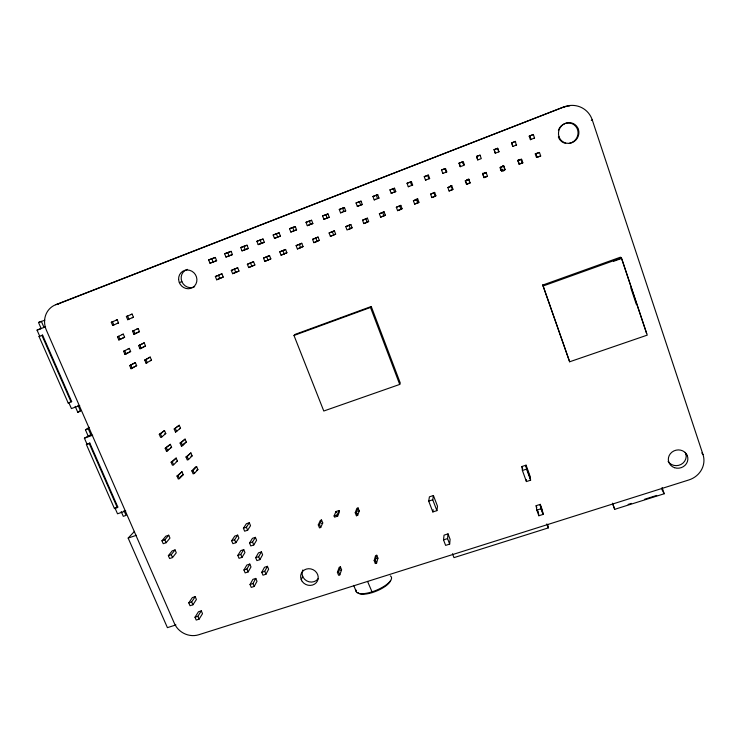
<?xml version="1.0" encoding="UTF-8"?>
<svg xmlns="http://www.w3.org/2000/svg" width="741" height="741" viewBox="0 0 741 741"><rect width="100%" height="100%" fill="white"/><g stroke="black" fill="none" stroke-linecap="round" stroke-linejoin="round"><path stroke-width="1.11" d="M449.657 544.107L450.102 539.318L448.027 533.872L444.044 535.15L443.516 539.874L445.619 545.385L449.657 544.107L447.555 538.587L448.027 533.872M483.993 177.655L482.808 173.987L486.216 172.681L487.448 176.33L483.993 177.655L482.808 173.987M436.894 510.632L437.505 506.242L433.42 495.516L429.419 496.831L428.706 501.111L432.846 511.948L436.894 510.632L432.753 499.786L433.42 495.516M432.846 511.948L433.17 509.743M482.984 173.125L482.882 173.635L486.207 172.366M376.585 563.141L377.929 558.186L376.771 555.259L375.548 555.648L374.177 560.576L375.354 563.53L376.585 563.141L375.409 560.177L376.771 555.259M375.354 563.53L375.891 561.548M372.334 592.596L367.564 581.416M339.813 574.859L341.592 569.792L340.425 566.893L339.221 567.273L337.405 572.311L338.591 575.248L339.813 574.859L338.628 571.922L340.425 566.893M357.671 515.338L359.255 510.929L358.079 507.955L356.856 508.354L355.235 512.735L356.43 515.745L357.671 515.338L356.477 512.327L358.079 507.955M356.43 515.745L357.069 513.985M399.714 384.431L400.26 382.995L371.25 306.496L295.214 334.339L293.982 335.46L323.78 411.014L399.714 384.431L370.5 307.45L371.25 306.496M337.664 516.134L339.489 511.725L339.017 510.54L335.979 511.54L334.098 515.949L334.58 517.144L337.664 516.134L337.183 514.93L339.017 510.54M301.254 579.694L302.699 576.415M320.714 527.481L322.743 522.961L321.557 520.006L320.344 520.404L318.287 524.897L319.491 527.888L320.714 527.481L319.51 524.498L321.557 520.006M265.954 574.229L268.622 569.218L267.427 566.328L264.481 567.291L261.768 572.284L262.981 575.192L265.954 574.229L264.741 571.32L267.427 566.328M254.209 586.437L256.997 581.296L255.802 578.434L252.876 579.369L250.032 584.492L251.245 587.391L254.209 586.437L252.987 583.538L255.802 578.434M259.878 559.631L262.62 554.777L261.425 551.878L258.47 552.851L255.682 557.677L256.895 560.604L259.878 559.631L258.665 556.704L261.425 551.878M248.124 571.932L250.995 566.948L249.791 564.068L246.864 565.022L243.937 569.986L245.16 572.895L248.124 571.932L246.901 569.023L249.791 564.068M253.774 544.959L256.599 540.272L255.386 537.355L252.431 538.337L249.56 542.996L250.782 545.941L253.774 544.959L252.542 542.014L255.386 537.355M242.011 557.343L244.965 552.527L243.752 549.637L240.825 550.6L237.815 555.398L239.037 558.316L242.011 557.343L240.779 554.416L243.752 549.637M199.107 619.133L202.515 613.678L201.311 610.862L198.449 611.779L194.994 617.225L196.217 620.06L199.107 619.133L197.875 616.299L201.311 610.862M247.633 530.204L250.532 525.684L249.319 522.757L246.364 523.739L243.409 528.24L244.641 531.195L247.633 530.204L246.392 527.24L249.319 522.757M235.86 542.69L238.898 538.031L237.685 535.122L234.749 536.104L231.655 540.726L232.887 543.672L235.86 542.69L234.628 539.744L237.685 535.122M192.91 604.786L196.402 599.488L195.189 596.662L192.327 597.589L188.788 602.868L190.02 605.721L192.91 604.786L191.678 601.933L195.189 596.662M469.933 183.027L468.933 179.294L465.265 180.869L466.497 184.333L469.933 183.027L468.933 179.294M172.523 557.575L176.293 552.786L175.061 549.915L172.19 550.878L168.364 555.639L169.624 558.538L172.523 557.575L171.273 554.666L175.061 549.915M466.497 184.333L470.146 182.721M498.878 151.785L495.266 153.22L494.164 149.617L497.656 148.265L498.878 151.785L497.656 148.265M166.114 542.718L169.967 538.096L168.726 535.215L165.845 536.178L161.946 540.773L163.205 543.69L166.114 542.718L164.854 539.8L168.726 535.215M194.318 473.462L197.893 469.609L196.643 466.635L195.467 467.043L191.854 470.859L193.123 473.87L194.318 473.462L193.049 470.452L196.643 466.635M175.932 624.932L167.41 627.646L128.165 538.077L134.519 531.353M179.452 478.612L183.212 474.712L181.953 471.748L176.997 476.028L178.266 479.019L179.452 478.612L178.183 475.611L181.953 471.748M180.526 476.676L183.212 474.712M188.464 459.587L192.132 455.9L190.872 452.908L186 456.984L187.269 460.004L188.464 459.587L187.195 456.558L190.872 452.908M173.589 464.792L177.423 461.05L176.163 458.068L171.125 462.199L172.403 465.209L173.589 464.792L172.31 461.782L176.163 458.068M182.592 445.647L186.334 442.118L185.074 439.117L180.109 443.025L181.397 446.063L182.592 445.647L181.313 442.609L185.074 439.117M117.282 507.594L117.828 507.076L89.818 443.062L86.382 444.507L114.457 508.567L117.282 507.594L89.226 443.489L89.818 443.062M114.457 508.567L115.003 508.048L117.523 513.791L125.748 510.957M181.397 446.063L184.398 443.248M166.503 451.325L171.606 447.323L170.337 444.331L165.215 448.296L166.503 451.325L168.865 449.176M165.215 448.296L170.337 444.331M452.519 189.677L452.964 189.279L451.741 185.871L447.87 187.529L449.102 190.983L452.519 189.677L451.288 186.223L451.741 185.871M175.487 432.068L180.517 428.279L179.239 425.26L174.2 429.011L175.487 432.068L177.025 430.716M174.2 429.011L179.239 425.26M161.77 436.949L165.771 433.531L164.493 430.521L159.287 434.328L160.575 437.375L161.77 436.949L160.473 433.902L164.493 430.521M449.102 190.983L452.964 189.279M495.266 153.22L494.164 149.617M435.217 196.282L435.893 195.8L434.671 192.41L430.586 194.142L431.827 197.578L435.217 196.282L433.976 192.845L434.671 192.41M431.827 197.578L435.893 195.8M86.984 444.081L84.4 438.19L90.837 434.671L88.281 428.817L85.456 429.845L88.012 435.689M57.946 304.097A20.22 18.534 53.8 0 1 59.206 303.541L563.91 106.926A23.017 21.952 -54.3 0 1 592.272 119.968L703.014 454.603A21.424 19.896 -12.7 0 1 688.843 479.955L198.662 634.778A18.997 17.154 30.5 0 1 174.413 623.468L46.35 330.115A20.387 18.673 53.7 0 1 55.723 304.708L563.91 106.926M85.456 429.845L89.17 427.344M516.653 144.93L512.772 146.468L511.568 142.985L515.44 141.392L516.236 145.134M515.44 141.392L511.568 142.985M418.026 202.858L418.934 202.284L417.702 198.903L413.404 200.718L414.654 204.145L418.026 202.858L416.775 199.431L417.702 198.903M75.174 406.327L77.759 412.228L79.722 411.014M414.654 204.145L415.599 203.553M146.051 363.164L151.497 360.172L150.191 357.088L144.727 360.033L146.051 363.164L147.255 362.71L145.931 359.589L150.191 357.088M131.046 368.731L136.659 365.684L135.353 362.608L129.721 365.619L131.046 368.731L134.584 366.647M71.664 401.566L71.034 401.937L41.913 335.395L42.598 335.127L71.664 401.566L68.181 402.984L39.041 336.497L39.727 336.229L37.05 330.115L45.59 326.827M68.181 402.984L68.811 402.613L71.423 408.578L79.732 405.522M400.946 209.379L402.067 208.73L400.835 205.359L396.333 207.258L397.593 210.657L400.946 209.379L399.686 205.97L400.835 205.359M129.721 365.619L135.353 362.608M397.593 210.657L402.067 208.73M534.548 138.03L530.399 139.669L529.204 136.177L533.335 134.482L534.548 138.03L533.881 138.326M141.179 348.298L145.505 345.936L144.199 342.824L138.641 345.602L139.966 348.752L141.179 348.298L139.854 345.149L144.199 342.824M383.968 215.872L385.311 215.131L384.07 211.778L379.373 213.751L380.633 217.141L383.968 215.872L382.699 212.472L384.07 211.778M139.966 348.752L145.505 345.936M380.633 217.141L385.311 215.131M533.335 134.482L529.204 136.177M129.332 348.409L123.617 351.243L124.942 354.374L130.648 351.503L129.332 348.409L128.156 348.854M124.942 354.374L130.648 351.503M367.091 222.319L368.657 221.494L367.406 218.16L362.516 220.197L363.785 223.578L367.091 222.319L365.822 218.938L367.406 218.16M363.785 223.578L368.657 221.494M512.772 146.468L511.929 142.754M350.317 228.719L352.105 227.82L350.845 224.495L345.76 226.616L347.029 229.979L350.317 228.719L349.048 225.357L350.845 224.495M138.169 328.504L132.528 331.107L133.862 334.265L139.484 331.625L138.169 328.504L136.974 328.948M133.862 334.265L139.484 331.625M333.654 235.092L335.654 234.11L334.395 230.794L329.106 232.989L330.384 236.333L333.654 235.092L332.376 231.738L334.395 230.794M123.293 334.135L117.476 336.794L118.819 339.943L124.608 337.238L123.293 334.135L122.108 334.58M330.384 236.333L332.422 235.342M118.819 339.943L124.608 337.238M317.092 241.418L319.297 240.353L318.037 237.055L312.563 239.324L313.841 242.659L317.092 241.418L315.805 238.074L318.037 237.055M313.841 242.659L319.297 240.353M300.633 247.707L303.041 246.568L301.772 243.28L296.113 245.614L297.4 248.939L300.633 247.707L299.345 244.382L301.772 243.28M297.4 248.939L303.041 246.568M281.061 255.182L286.887 252.737L285.618 249.467L282.441 250.68L279.765 251.875L281.061 255.182L286.887 252.737M264.815 261.388L270.826 258.868L269.548 255.617L266.399 256.821L263.518 258.09L264.815 261.388L270.826 258.868M530.399 139.669L531.019 139.391L529.806 135.844M248.67 267.557L254.867 264.972L253.579 261.73L250.449 262.925L247.364 264.278L248.67 267.557L254.867 264.972M232.628 273.688L239 271.039L237.713 267.807L234.601 269.002L231.312 270.419L232.628 273.688L239 271.039M279.765 251.875L285.618 249.467M221.929 273.846L215.362 276.523L216.678 279.783L223.226 277.06L221.929 273.846L218.836 275.031M216.678 279.783L223.226 277.06M132.111 314.101L126.378 316.527L127.721 319.704L133.436 317.241L132.111 314.101L130.916 314.555M117.217 319.788L111.307 322.279L112.651 325.447L118.541 322.909L117.217 319.788L116.022 320.242M263.518 258.09L269.548 255.617M247.364 264.278L253.579 261.73M231.312 270.419L237.713 267.807M179.341 282.617L181.869 281.608A9.448 8.929 57.5 0 1 187.575 269.363M37.05 330.115L41.163 328.559L38.513 322.483L41.357 321.39L44.015 327.457M208.666 259.934L211.796 258.72L213.121 261.999L209.981 263.203L208.666 259.934L215.335 257.451L216.631 260.684L213.538 261.879M232.433 254.589L225.959 257.044L224.643 253.755L231.136 251.347L232.433 254.589L229.312 255.793M240.714 247.55L247.031 245.206L248.328 248.467L242.029 250.847L240.714 247.55L247.031 245.206M256.895 241.297L263.027 239.019L264.315 242.298L258.201 244.613L256.895 241.297L263.027 239.019M273.17 235.008L279.116 232.804L280.394 236.092L274.466 238.333L273.17 235.008L279.116 232.804M289.536 228.682L295.298 226.551L296.576 229.849L290.833 232.026L289.536 228.682L295.298 226.551M306.014 222.319L311.59 220.262L312.859 223.569L307.302 225.672L306.014 222.319L311.59 220.262M322.594 215.909L327.976 213.927L329.236 217.252L323.873 219.28L322.594 215.909L327.976 213.927M339.267 209.462L344.454 207.563L345.714 210.898L340.554 212.852L339.267 209.462L344.454 207.563M356.05 202.978L361.043 201.154L362.303 204.507L357.329 206.378L356.05 202.978L361.043 201.154M372.936 196.458L377.734 194.698L378.984 198.069L374.205 199.866L372.936 196.458L377.734 194.698M389.933 189.891L394.527 188.214L395.768 191.595L391.192 193.318L389.933 189.891L391.211 189.492M407.031 183.286L411.422 181.684L412.654 185.083L408.291 186.723L407.031 183.286L411.422 181.684M424.241 176.636L428.418 175.117L429.65 178.525L425.491 180.091L424.241 176.636L428.418 175.117M441.553 169.939L445.526 168.503L446.749 171.931L442.803 173.413L441.553 169.939L445.526 168.503M458.985 163.205L462.736 161.853L463.959 165.299L460.226 166.697L458.985 163.205L462.736 161.853M476.519 156.434L480.066 155.165L481.28 158.62L477.75 159.936L476.519 156.434L480.066 155.165M212.232 258.646L215.335 257.451M231.136 251.347L224.643 253.755M392.035 189.177L394.527 188.214M494.052 149.756L497.489 148.432M461.662 162.455L463.31 161.816L464.209 164.335M225.959 257.044L229.117 255.83L227.802 252.542M39.041 336.497L42.598 335.127M450.12 186.176L451.769 185.546M466.867 179.767L468.516 179.137M517.709 160.306L520.238 159.334M500.184 167.327L503.861 166.095L505.084 169.596C499.749 175.719 499.073 160.973 501.601 170.921M517.672 160.64L521.618 159.306L522.831 162.816L519.321 164.15L517.672 160.64L521.618 159.306M535.271 153.896L539.476 152.461L540.68 155.99L537.16 157.342L536.456 157.379L535.271 153.896L539.476 152.461M215.362 276.523L218.493 275.328L219.808 278.579M296.113 245.614L299.345 244.382M312.563 239.324L315.805 238.074M329.106 232.989L332.376 231.738M345.76 226.616L349.048 225.357M362.516 220.197L365.822 218.938M379.373 213.751L382.699 212.472M396.333 207.258L399.686 205.97M413.404 200.718L416.775 199.431M430.586 194.142L433.976 192.845M447.87 187.529L451.288 186.223M465.265 180.869L468.701 179.554M482.771 174.172L486.216 172.681M500.379 167.429L503.861 166.095M502.555 169.3L500.407 170.124L500.99 170.513M333.496 234.925L335.654 234.11M348.854 229.062L352.105 227.82M416.433 203.238L418.934 202.284M484.012 177.414L487.448 176.33M501.388 170.782L505.084 169.596M518.867 164.104L522.831 162.816M536.456 157.379L540.68 155.99M111.307 322.279L112.512 321.826L113.855 324.984L112.651 325.447M126.378 316.527L127.591 316.074L128.925 319.241L127.721 319.704M117.347 323.363L118.541 322.909M132.241 317.694L133.436 317.241M591.318 120.329L592.272 119.968M117.476 336.794L118.68 336.34L120.014 339.489M132.528 331.107L133.732 330.643L135.066 333.802M123.617 351.243L124.812 350.789L126.146 353.92M138.641 345.602L139.854 345.149M242.029 250.847L248.328 248.467M209.981 263.203L216.631 260.684M264.315 242.298L261.397 243.381L260.091 240.065M258.201 244.613L261.156 243.511M144.727 360.033L145.931 359.589M135.473 366.128L136.659 365.684M150.303 360.617L151.497 360.172M290.833 232.026L293.39 231.081M296.576 229.849L294.066 230.775L292.778 227.431M274.466 238.333L277.227 237.315M280.394 236.092L277.68 237.092L276.384 233.767M307.302 225.672L309.645 224.81M312.859 223.569L310.562 224.412L309.266 221.059M77.759 412.228L80.584 411.19L78 405.29M323.873 219.28L326.003 218.502M329.236 217.252L327.151 218.021L325.864 214.649M293.982 335.46L370.5 307.45M38.513 322.483L44.84 320.186M340.554 212.852L342.462 212.158M345.714 210.898L343.843 211.583L342.564 208.193M84.4 438.19L92.681 435.208M362.303 204.507L360.645 205.1L359.366 201.7M357.329 206.378L359.024 205.766M86.382 444.507L89.226 443.489M542.783 285.053L620.476 257.173L621.477 257.896L647.254 335.127L569.644 361.784L542.783 285.053L569.644 361.784M543.209 285.97L621.477 257.896M613.52 261.332L621.06 258.628L621.792 259.155L646.652 333.626M374.205 199.866L375.687 199.338M159.287 434.328L160.473 433.902M164.595 433.948L165.771 433.531M179.331 428.696L180.517 428.279M378.984 198.069L377.549 198.579L376.28 195.17M180.109 443.025L181.313 442.609M170.43 447.74L171.606 447.323M185.157 442.534L186.334 442.118M391.192 193.318L392.452 192.873M171.125 462.199L172.31 461.782M186 456.984L187.195 456.558M176.247 461.458L177.423 461.05M190.946 456.308L192.132 455.9M395.768 191.595L394.555 192.021L393.286 188.594M176.997 476.028L178.183 475.611M191.854 470.859L193.049 470.452M196.717 470.016L197.893 469.609M115.948 507.724L117.828 507.076M408.291 186.723L409.328 186.371M412.654 185.083L411.672 185.417L410.412 181.98M128.165 538.077L136.372 535.298M55.723 304.708L59.206 303.541M161.946 540.773L164.854 539.8M577.554 129.573L578.378 129.295M243.409 528.24L246.392 527.24M168.364 555.639L171.273 554.666M231.655 540.726L234.628 539.744M425.491 180.091L426.297 179.822M249.56 542.996L252.542 542.014M334.098 515.949L337.183 514.93M321.538 523.359L322.743 522.961M358.033 511.336L359.255 510.929M318.287 524.897L319.51 524.498M355.235 512.735L356.477 512.327M237.815 555.398L240.779 554.416M521.923 466.515L526.064 465.163L530.037 476.12L530.612 480.196L526.425 481.557L522.396 470.47L521.923 466.515L522.646 468.507M429.65 178.525L428.891 178.776L427.64 175.321M255.682 557.677L258.665 556.704M428.706 501.111L432.753 499.786M522.396 470.47L526.592 469.099L526.064 465.163M243.937 569.986L246.901 569.023M261.768 572.284L264.741 571.32M188.788 602.868L191.678 601.933M250.032 584.492L252.987 583.538M559.001 136.742L558.362 136.946A10.43 9.957 -54.2 0 0 565.689 143.346M536.16 505.686L540.282 504.362L542.301 509.938L543.033 514.421L538.855 515.745L536.808 510.114L536.16 505.686L536.836 507.539M340.388 570.181L341.592 569.792M376.706 558.575L377.929 558.186M194.994 617.225L197.875 616.299M337.405 572.311L338.628 571.922M374.177 560.576L375.409 560.177M443.516 539.874L447.555 538.587M536.808 510.114L540.986 508.78L540.282 504.362M547.729 524.591L548.284 527.907L453.983 557.63L452.492 553.722M628.136 504.436L631.434 503.389M644.624 499.239L656.721 495.433M612.687 503.908L614.697 509.336L664.205 493.756L662.083 487.522M442.803 173.413L443.377 173.237M446.749 171.931L446.221 172.097L444.98 168.624M460.226 166.697L459.346 163.168M463.959 165.299L462.421 161.881M477.75 159.936L476.639 156.481M502.5 165.66L503.167 165.873M701.792 452.955L703.014 454.603M685.758 453.612L687.444 456.095M661.87 489.393L664.205 493.756M121.209 511.596L123.284 516.338L126.081 515.375L124.006 510.632M166.41 447.879L167.688 450.908M130.916 365.174L132.241 368.286M175.395 428.585L176.682 431.642M234.471 269.215L235.777 272.484M353.726 585.399L356.264 591.726M335.979 511.54L336.451 512.735M243.891 246.318L245.206 249.624M250.541 263.064L251.847 266.343M266.704 256.868L268.01 260.165M282.979 250.643L284.266 253.959M416.127 199.19L416.729 200.839M525.684 465.58L530.399 478.584M539.828 504.584L543.366 514.328M546.839 523.915L548.284 527.907M526.592 469.099L530.612 480.196M540.986 508.78L543.033 514.421M450.676 185.5L451.445 187.63M465.533 180.591L466.756 184.009M612.538 503.176L614.697 509.336M503.621 166.021L504.816 169.467M521.127 159.315L522.322 162.779M518.116 160.64L519.321 164.15M535.956 153.813L537.16 157.342M630.878 288.036L636.334 304.375M538.179 511.244L538.855 515.745M526.166 479.51L526.425 481.557M390.303 575.896A19.034 6.428 -22.4 0 1 376.335 590.271A19.034 6.428 -22.4 0 1 356.125 590.058M390.683 580.435A17.756 6.021 -22.4 0 1 374.816 591.716A17.756 6.021 -22.4 0 1 358.005 592.578M558.381 130.323A10.43 9.957 -54.2 0 1 569.709 123.062A10.43 9.957 -54.2 0 1 578.073 132.972A10.43 9.957 -54.2 0 1 569.357 143.346M685.24 452.39A9.726 9.049 -12.7 0 1 681.007 464.468A9.726 9.049 -12.7 0 1 668.086 461.337M318.139 578.702A8.836 8.179 24.2 0 1 306.626 580.833A8.836 8.179 24.2 0 1 302.856 569.949M194.661 286.721A9.448 8.929 57.5 0 1 181.86 281.599M563.216 107.399A22.814 21.758 -54.4 0 1 569.736 105.926M572.515 142.429A10.522 10.05 -54.1 0 0 574.979 124.562A10.522 10.05 -54.1 0 0 558.575 132.009A10.522 10.05 -54.1 0 0 572.515 142.429M674.569 467.701A9.809 9.124 -12.6 0 0 687.768 457.382A9.809 9.124 -12.6 0 0 671.976 452.112A9.809 9.124 -12.6 0 0 674.569 467.701M302.263 581.509A8.911 8.234 24.2 0 0 317.435 580.972A8.911 8.234 24.2 0 0 308.589 568.717A8.911 8.234 24.2 0 0 302.263 581.509M178.618 279.459A9.522 9.003 57.4 0 0 192.808 287.443A9.522 9.003 57.4 0 0 191.845 271.206A9.522 9.003 57.4 0 0 178.618 279.459"/></g></svg>
